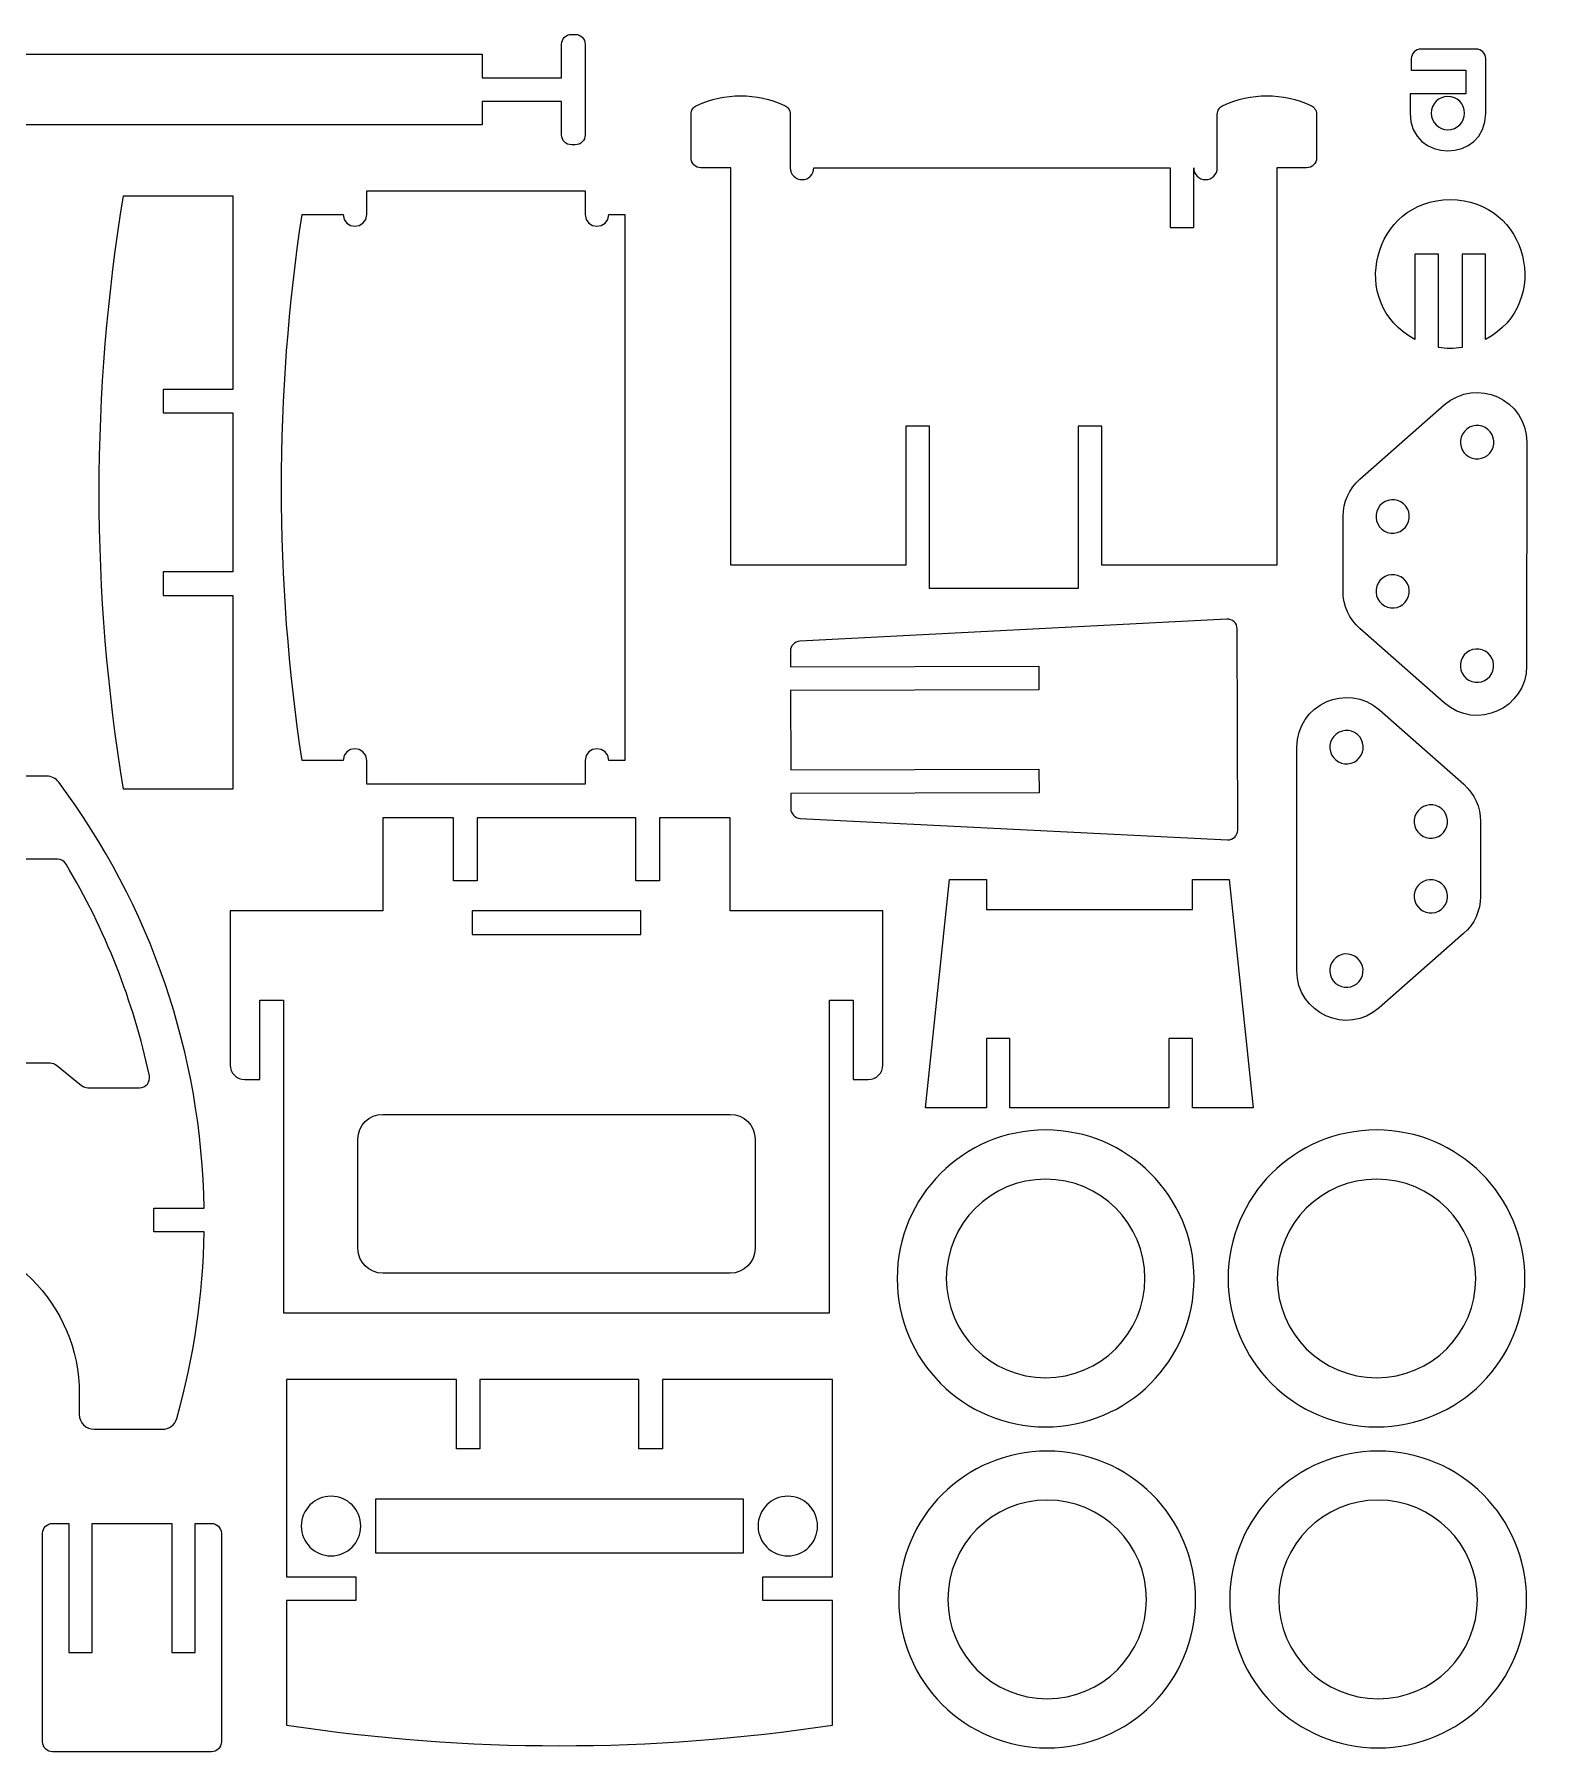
# Model space of a CAD drawing. Header units: inches. Extents: x 6 to 688, y -141 to 530.
# Drawn here: x 364 to 679.7, y 173.1 to 530.2 of the extents above; entities that cross this region are included whole.
import ezdxf

# ---------------------------------------------------------------- set-up
doc = ezdxf.new("R2010")
doc.units = ezdxf.units.IN
doc.header["$MEASUREMENT"] = 0
doc.layers.add('Capa 1', color=7, linetype='Continuous')

msp = doc.modelspace()

# ---------------------------------------------------------------- linework, layer by layer
at = {"layer": 'Capa 1'}
for points in [[(549.2, 307.09), (554.18, 354.54), (561.84, 354.54), (561.84, 348.35), (604.65, 348.35), (604.65, 354.54), (612.31, 354.54), (617.29, 307.09), (604.65, 307.09), (604.65, 321.53), (599.75, 321.53), (599.75, 307.09), (566.74, 307.09), (566.74, 321.53), (561.84, 321.53), (561.84, 307.09), (549.2, 307.09)], [(454.97, 343.17), (490.05, 343.17), (490.05, 348.07), (454.97, 348.07), (454.97, 343.17)], [(434.95, 214.56), (434.95, 225.91), (511.29, 225.91), (511.29, 214.56), (434.95, 214.56)]]:
    msp.add_lwpolyline(points, dxfattribs=at)
for points, knots in [([(345.02, 516.24), (345.02, 516.24), (345.02, 511.34), (345.02, 511.34), (345.02, 511.34), (457.06, 511.34), (457.06, 511.34), (457.06, 511.34), (457.06, 516.24), (457.06, 516.24), (457.06, 516.24), (473.57, 516.24), (473.57, 516.24), (473.57, 516.24), (473.57, 509.27), (473.57, 509.27), (473.57, 508.13), (474.49, 507.21), (475.63, 507.21), (475.63, 507.21), (476.4, 507.21), (476.4, 507.21), (477.54, 507.21), (478.47, 508.13), (478.47, 509.27), (478.47, 509.27), (478.47, 518.69), (478.47, 518.69), (478.47, 518.69), (478.47, 528.1), (478.47, 528.1), (478.47, 529.24), (477.54, 530.16), (476.4, 530.16), (476.4, 530.16), (475.63, 530.16), (475.63, 530.16), (474.49, 530.16), (473.57, 529.24), (473.57, 528.1), (473.57, 528.1), (473.57, 521.14), (473.57, 521.14), (473.57, 521.14), (457.06, 521.14), (457.06, 521.14), (457.06, 521.14), (457.06, 526.04), (457.06, 526.04), (457.06, 526.04), (345.02, 526.04), (345.02, 526.04), (345.02, 526.04), (345.02, 521.14), (345.02, 521.14), (345.02, 521.14), (328.51, 521.14), (328.51, 521.14), (328.51, 521.14), (328.51, 528.1), (328.51, 528.1), (328.51, 529.24), (327.59, 530.16), (326.45, 530.16), (326.45, 530.16), (325.68, 530.16), (325.68, 530.16), (324.54, 530.16), (323.61, 529.24), (323.61, 528.1), (323.61, 528.1), (323.61, 518.69), (323.61, 518.69), (323.61, 518.69), (323.61, 509.27), (323.61, 509.27), (323.61, 508.13), (324.54, 507.21), (325.68, 507.21), (325.68, 507.21), (326.45, 507.21), (326.45, 507.21), (327.59, 507.21), (328.51, 508.13), (328.51, 509.27), (328.51, 509.27), (328.51, 516.24), (328.51, 516.24), (328.51, 516.24), (345.02, 516.24), (345.02, 516.24)], [0, 0, 0, 0, 1, 1, 1, 2, 2, 2, 3, 3, 3, 4, 4, 4, 5, 5, 5, 6, 6, 6, 7, 7, 7, 8, 8, 8, 9, 9, 9, 10, 10, 10, 11, 11, 11, 12, 12, 12, 13, 13, 13, 14, 14, 14, 15, 15, 15, 16, 16, 16, 17, 17, 17, 18, 18, 18, 19, 19, 19, 20, 20, 20, 21, 21, 21, 22, 22, 22, 23, 23, 23, 24, 24, 24, 25, 25, 25, 26, 26, 26, 27, 27, 27, 28, 28, 28, 29, 29, 29, 30, 30, 30, 30]), ([(649.88, 513.82), (649.88, 513.82), (649.88, 517.82), (649.88, 517.82), (649.88, 517.82), (661.49, 517.82), (661.49, 517.82), (661.49, 517.82), (661.49, 522.72), (661.49, 522.72), (661.49, 522.72), (650.13, 522.72), (650.13, 522.72), (650.13, 522.72), (650.13, 525.05), (650.13, 525.05), (650.13, 526.19), (651.05, 527.12), (652.19, 527.12), (652.19, 527.12), (663.55, 527.12), (663.55, 527.12), (664.69, 527.12), (665.62, 526.19), (665.62, 525.05), (665.62, 525.05), (665.62, 513.82), (665.62, 513.82), (665.62, 503.33), (649.88, 503.33), (649.88, 513.82)], [0, 0, 0, 0, 1, 1, 1, 2, 2, 2, 3, 3, 3, 4, 4, 4, 5, 5, 5, 6, 6, 6, 7, 7, 7, 8, 8, 8, 9, 9, 9, 10, 10, 10, 10]), ([(604.92, 502.44), (604.92, 502.44), (604.92, 490.06), (604.92, 490.06), (604.92, 490.06), (600.02, 490.06), (600.02, 490.06), (600.02, 490.06), (600.02, 502.44), (600.02, 502.44), (600.02, 502.44), (526, 502.44), (526, 502.44), (526, 501.08), (524.9, 499.99), (523.55, 499.99), (522.2, 499.99), (521.1, 501.08), (521.1, 502.44), (521.1, 502.44), (521.1, 513.53), (521.1, 513.53), (521.1, 514.34), (520.63, 515.08), (519.89, 515.41), (514.1, 518.05), (507.46, 518.05), (501.67, 515.41), (500.94, 515.08), (500.47, 514.34), (500.47, 513.53), (500.47, 513.53), (500.47, 504.5), (500.47, 504.5), (500.47, 503.36), (501.39, 502.44), (502.53, 502.44), (502.53, 502.44), (508.72, 502.44), (508.72, 502.44), (508.72, 502.44), (508.72, 419.9), (508.72, 419.9), (508.72, 419.9), (545.09, 419.9), (545.09, 419.9), (545.09, 419.9), (545.09, 448.79), (545.09, 448.79), (545.09, 448.79), (549.99, 448.79), (549.99, 448.79), (549.99, 448.79), (549.99, 415), (549.99, 415), (549.99, 415), (580.94, 415), (580.94, 415), (580.94, 415), (580.94, 448.79), (580.94, 448.79), (580.94, 448.79), (585.84, 448.79), (585.84, 448.79), (585.84, 448.79), (585.84, 419.9), (585.84, 419.9), (585.84, 419.9), (622.2, 419.9), (622.2, 419.9), (622.2, 419.9), (622.2, 502.44), (622.2, 502.44), (622.2, 502.44), (628.39, 502.44), (628.39, 502.44), (629.53, 502.44), (630.46, 503.36), (630.46, 504.5), (630.46, 504.5), (630.46, 513.53), (630.46, 513.53), (630.46, 514.34), (629.98, 515.08), (629.25, 515.41), (623.46, 518.05), (616.82, 518.05), (611.03, 515.41), (610.3, 515.08), (609.82, 514.34), (609.82, 513.53), (609.82, 513.53), (609.82, 502.44), (609.82, 502.44), (609.82, 501.08), (608.73, 499.99), (607.37, 499.99), (606.02, 499.99), (604.92, 501.08), (604.92, 502.44)], [0, 0, 0, 0, 1, 1, 1, 2, 2, 2, 3, 3, 3, 4, 4, 4, 5, 5, 5, 6, 6, 6, 7, 7, 7, 8, 8, 8, 9, 9, 9, 10, 10, 10, 11, 11, 11, 12, 12, 12, 13, 13, 13, 14, 14, 14, 15, 15, 15, 16, 16, 16, 17, 17, 17, 18, 18, 18, 19, 19, 19, 20, 20, 20, 21, 21, 21, 22, 22, 22, 23, 23, 23, 24, 24, 24, 25, 25, 25, 26, 26, 26, 27, 27, 27, 28, 28, 28, 29, 29, 29, 30, 30, 30, 31, 31, 31, 32, 32, 32, 33, 33, 33, 33]), ([(661.21, 513.82), (661.21, 511.9), (659.66, 510.35), (657.75, 510.35), (655.84, 510.35), (654.28, 511.9), (654.28, 513.82), (654.28, 515.73), (655.84, 517.28), (657.75, 517.28), (659.66, 517.28), (661.21, 515.73), (661.21, 513.82)], [0, 0, 0, 0, 1, 1, 1, 2, 2, 2, 3, 3, 3, 4, 4, 4, 4]), ([(382.56, 373.35), (382.56, 373.35), (405.25, 373.35), (405.25, 373.35), (405.25, 373.35), (405.25, 413.58), (405.25, 413.58), (405.25, 413.58), (390.81, 413.58), (390.81, 413.58), (390.81, 413.58), (390.81, 418.48), (390.81, 418.48), (390.81, 418.48), (405.25, 418.48), (405.25, 418.48), (405.25, 418.48), (405.25, 451.5), (405.25, 451.5), (405.25, 451.5), (390.81, 451.5), (390.81, 451.5), (390.81, 451.5), (390.81, 456.4), (390.81, 456.4), (390.81, 456.4), (405.25, 456.4), (405.25, 456.4), (405.25, 456.4), (405.25, 496.63), (405.25, 496.63), (405.25, 496.63), (382.56, 496.63), (382.56, 496.63), (375.78, 455.82), (375.78, 414.16), (382.56, 373.35)], [0, 0, 0, 0, 1, 1, 1, 2, 2, 2, 3, 3, 3, 4, 4, 4, 5, 5, 5, 6, 6, 6, 7, 7, 7, 8, 8, 8, 9, 9, 9, 10, 10, 10, 11, 11, 11, 12, 12, 12, 12]), ([(419.66, 379.26), (419.66, 379.26), (428.17, 379.26), (428.17, 379.26), (428.17, 382.53), (433.07, 382.53), (433.07, 379.26), (433.07, 379.26), (433.07, 374.36), (433.07, 374.36), (433.07, 374.36), (478.47, 374.36), (478.47, 374.36), (478.47, 374.36), (478.47, 379.26), (478.47, 379.26), (478.47, 382.53), (483.37, 382.53), (483.37, 379.26), (483.37, 379.26), (486.72, 379.26), (486.72, 379.26), (486.72, 379.26), (486.72, 492.75), (486.72, 492.75), (486.72, 492.75), (483.37, 492.75), (483.37, 492.75), (483.37, 489.48), (478.47, 489.48), (478.47, 492.75), (478.47, 492.75), (478.47, 497.65), (478.47, 497.65), (478.47, 497.65), (433.07, 497.65), (433.07, 497.65), (433.07, 497.65), (433.07, 492.75), (433.07, 492.75), (433.07, 489.48), (428.17, 489.48), (428.17, 492.75), (428.17, 492.75), (419.66, 492.75), (419.66, 492.75), (413.93, 455.14), (413.93, 416.88), (419.66, 379.26)], [0, 0, 0, 0, 1, 1, 1, 2, 2, 2, 3, 3, 3, 4, 4, 4, 5, 5, 5, 6, 6, 6, 7, 7, 7, 8, 8, 8, 9, 9, 9, 10, 10, 10, 11, 11, 11, 12, 12, 12, 13, 13, 13, 14, 14, 14, 15, 15, 15, 16, 16, 16, 16]), ([(650.88, 466.75), (650.88, 466.75), (650.88, 484.49), (650.88, 484.49), (650.88, 484.49), (655.78, 484.49), (655.78, 484.49), (655.78, 484.49), (655.78, 465.09), (655.78, 465.09), (657.4, 464.83), (659.05, 464.83), (660.68, 465.09), (660.68, 465.09), (660.68, 484.49), (660.68, 484.49), (660.68, 484.49), (665.58, 484.49), (665.58, 484.49), (665.58, 484.49), (665.58, 466.75), (665.58, 466.75), (679.72, 474.38), (674.3, 495.84), (658.23, 495.84), (642.16, 495.84), (636.74, 474.38), (650.88, 466.75)], [0, 0, 0, 0, 1, 1, 1, 2, 2, 2, 3, 3, 3, 4, 4, 4, 5, 5, 5, 6, 6, 6, 7, 7, 7, 8, 8, 8, 9, 9, 9, 9]), ([(657, 453.17), (657, 453.17), (639.46, 437.74), (639.46, 437.74), (637.23, 435.78), (635.96, 432.96), (635.96, 430), (635.96, 430), (635.95, 414.45), (635.95, 414.45), (635.95, 411.49), (637.22, 408.66), (639.44, 406.71), (639.44, 406.71), (656.98, 391.26), (656.98, 391.26), (663.64, 385.39), (674.11, 390.11), (674.11, 398.99), (674.11, 398.99), (674.13, 445.42), (674.13, 445.42), (674.14, 454.3), (663.67, 459.03), (657, 453.17)], [0, 0, 0, 0, 1, 1, 1, 2, 2, 2, 3, 3, 3, 4, 4, 4, 5, 5, 5, 6, 6, 6, 7, 7, 7, 8, 8, 8, 8]), ([(661.57, 442.78), (660.11, 444.02), (659.94, 446.21), (661.18, 447.67), (662.42, 449.13), (664.61, 449.3), (666.06, 448.06), (667.52, 446.82), (667.7, 444.64), (666.46, 443.18), (665.22, 441.72), (663.03, 441.54), (661.57, 442.78)], [0, 0, 0, 0, 1, 1, 1, 2, 2, 2, 3, 3, 3, 4, 4, 4, 4]), ([(644.03, 427.35), (642.57, 428.59), (642.39, 430.78), (643.63, 432.24), (644.87, 433.7), (647.06, 433.87), (648.52, 432.63), (649.97, 431.39), (650.15, 429.2), (648.91, 427.75), (647.67, 426.29), (645.48, 426.11), (644.03, 427.35)], [0, 0, 0, 0, 1, 1, 1, 2, 2, 2, 3, 3, 3, 4, 4, 4, 4]), ([(644.02, 411.81), (642.56, 413.05), (642.39, 415.23), (643.63, 416.69), (644.87, 418.15), (647.05, 418.33), (648.51, 417.08), (649.97, 415.84), (650.14, 413.66), (648.9, 412.2), (647.66, 410.74), (645.48, 410.57), (644.02, 411.81)], [0, 0, 0, 0, 1, 1, 1, 2, 2, 2, 3, 3, 3, 4, 4, 4, 4]), ([(523.07, 404.06), (523.07, 404.06), (611.83, 408.67), (611.83, 408.67), (612.98, 408.73), (613.95, 407.82), (613.96, 406.66), (613.96, 406.66), (614.07, 364.84), (614.07, 364.84), (614.07, 363.68), (613.1, 362.75), (611.95, 362.81), (611.95, 362.81), (523.16, 367.27), (523.16, 367.27), (522.07, 367.32), (521.21, 368.23), (521.2, 369.32), (521.2, 369.32), (521.2, 372.43), (521.2, 372.43), (521.2, 372.43), (572.78, 372.56), (572.78, 372.56), (572.78, 372.56), (572.77, 377.47), (572.77, 377.47), (572.77, 377.47), (521.18, 377.33), (521.18, 377.33), (521.18, 377.33), (521.14, 393.83), (521.14, 393.83), (521.14, 393.83), (572.72, 393.97), (572.72, 393.97), (572.72, 393.97), (572.71, 398.87), (572.71, 398.87), (572.71, 398.87), (521.13, 398.74), (521.13, 398.74), (521.13, 398.74), (521.12, 402), (521.12, 402), (521.11, 403.1), (521.97, 404), (523.07, 404.06)], [0, 0, 0, 0, 1, 1, 1, 2, 2, 2, 3, 3, 3, 4, 4, 4, 5, 5, 5, 6, 6, 6, 7, 7, 7, 8, 8, 8, 9, 9, 9, 10, 10, 10, 11, 11, 11, 12, 12, 12, 13, 13, 13, 14, 14, 14, 15, 15, 15, 16, 16, 16, 16]), ([(661.55, 396.36), (660.09, 397.6), (659.92, 399.79), (661.16, 401.24), (662.4, 402.7), (664.58, 402.88), (666.04, 401.64), (667.5, 400.4), (667.68, 398.21), (666.43, 396.75), (665.19, 395.3), (663.01, 395.12), (661.55, 396.36)], [0, 0, 0, 0, 1, 1, 1, 2, 2, 2, 3, 3, 3, 4, 4, 4, 4]), ([(643.47, 327.89), (643.47, 327.89), (661.02, 343.32), (661.02, 343.32), (663.24, 345.27), (664.52, 348.09), (664.52, 351.06), (664.52, 351.06), (664.53, 366.61), (664.53, 366.61), (664.53, 369.57), (663.26, 372.39), (661.03, 374.35), (661.03, 374.35), (643.5, 389.8), (643.5, 389.8), (636.84, 395.67), (626.37, 390.94), (626.37, 382.06), (626.37, 382.06), (626.34, 335.64), (626.34, 335.64), (626.34, 326.76), (636.81, 322.02), (643.47, 327.89)], [0, 0, 0, 0, 1, 1, 1, 2, 2, 2, 3, 3, 3, 4, 4, 4, 5, 5, 5, 6, 6, 6, 7, 7, 7, 8, 8, 8, 8]), ([(638.93, 384.7), (640.39, 383.46), (640.56, 381.27), (639.32, 379.81), (638.08, 378.35), (635.89, 378.18), (634.44, 379.42), (632.98, 380.66), (632.8, 382.85), (634.04, 384.3), (635.28, 385.76), (637.47, 385.94), (638.93, 384.7)], [0, 0, 0, 0, 1, 1, 1, 2, 2, 2, 3, 3, 3, 4, 4, 4, 4]), ([(324.05, 281.38), (324.05, 281.38), (308.38, 281.38), (308.38, 281.38), (308.38, 281.38), (308.38, 304.08), (308.38, 304.08), (308.38, 304.08), (303.48, 304.08), (303.48, 304.08), (303.48, 304.08), (303.48, 281.38), (303.48, 281.38), (303.48, 281.38), (300.39, 281.38), (300.39, 281.38), (298.68, 281.38), (297.29, 282.77), (297.29, 284.48), (297.29, 284.48), (297.29, 308.55), (297.29, 308.55), (297.29, 309.05), (297.47, 309.53), (297.8, 309.9), (297.8, 309.9), (302.98, 315.88), (302.98, 315.88), (303.3, 316.25), (303.48, 316.73), (303.48, 317.23), (303.48, 317.23), (303.48, 372.94), (303.48, 372.94), (303.48, 374.65), (304.87, 376.04), (306.58, 376.04), (306.58, 376.04), (366.6, 376.04), (366.6, 376.04), (367.58, 376.04), (368.5, 375.58), (369.08, 374.8), (388.21, 349.2), (398.78, 318.23), (399.3, 286.28), (399.3, 286.28), (388.85, 286.28), (388.85, 286.28), (388.85, 286.28), (388.85, 281.38), (388.85, 281.38), (388.85, 281.38), (399.3, 281.38), (399.3, 281.38), (399.08, 268.26), (397.17, 255.22), (393.61, 242.58), (393.23, 241.25), (392.01, 240.33), (390.63, 240.33), (390.63, 240.33), (376.44, 240.33), (376.44, 240.33), (374.74, 240.33), (373.35, 241.71), (373.35, 243.42), (373.35, 243.42), (373.35, 247.74), (373.35, 247.74), (373.35, 266.32), (358.29, 281.38), (339.71, 281.38), (339.71, 281.38), (324.05, 281.38), (324.05, 281.38)], [0, 0, 0, 0, 1, 1, 1, 2, 2, 2, 3, 3, 3, 4, 4, 4, 5, 5, 5, 6, 6, 6, 7, 7, 7, 8, 8, 8, 9, 9, 9, 10, 10, 10, 11, 11, 11, 12, 12, 12, 13, 13, 13, 14, 14, 14, 15, 15, 15, 16, 16, 16, 17, 17, 17, 18, 18, 18, 19, 19, 19, 20, 20, 20, 21, 21, 21, 22, 22, 22, 23, 23, 23, 24, 24, 24, 25, 25, 25, 25]), ([(656.46, 369.25), (657.92, 368.01), (658.09, 365.82), (656.85, 364.36), (655.61, 362.91), (653.43, 362.73), (651.97, 363.97), (650.51, 365.21), (650.33, 367.4), (651.57, 368.86), (652.81, 370.31), (655, 370.49), (656.46, 369.25)], [0, 0, 0, 0, 1, 1, 1, 2, 2, 2, 3, 3, 3, 4, 4, 4, 4]), ([(415.77, 264.5), (415.77, 264.5), (415.77, 329.5), (415.77, 329.5), (415.77, 329.5), (410.87, 329.5), (410.87, 329.5), (410.87, 329.5), (410.87, 312.99), (410.87, 312.99), (410.87, 312.99), (407.77, 312.99), (407.77, 312.99), (406.06, 312.99), (404.68, 314.38), (404.68, 316.09), (404.68, 316.09), (404.68, 348.07), (404.68, 348.07), (404.68, 348.07), (436.4, 348.07), (436.4, 348.07), (436.4, 348.07), (436.4, 367.41), (436.4, 367.41), (436.4, 367.41), (451.1, 367.41), (451.1, 367.41), (451.1, 367.41), (451.1, 354.26), (451.1, 354.26), (451.1, 354.26), (456, 354.26), (456, 354.26), (456, 354.26), (456, 367.41), (456, 367.41), (456, 367.41), (489.02, 367.41), (489.02, 367.41), (489.02, 367.41), (489.02, 354.26), (489.02, 354.26), (489.02, 354.26), (493.92, 354.26), (493.92, 354.26), (493.92, 354.26), (493.92, 367.41), (493.92, 367.41), (493.92, 367.41), (508.62, 367.41), (508.62, 367.41), (508.62, 367.41), (508.62, 348.07), (508.62, 348.07), (508.62, 348.07), (540.34, 348.07), (540.34, 348.07), (540.34, 348.07), (540.34, 316.09), (540.34, 316.09), (540.34, 314.38), (538.96, 312.99), (537.25, 312.99), (537.25, 312.99), (534.15, 312.99), (534.15, 312.99), (534.15, 312.99), (534.15, 329.5), (534.15, 329.5), (534.15, 329.5), (529.25, 329.5), (529.25, 329.5), (529.25, 329.5), (529.25, 264.5), (529.25, 264.5), (529.25, 264.5), (415.77, 264.5), (415.77, 264.5)], [0, 0, 0, 0, 1, 1, 1, 2, 2, 2, 3, 3, 3, 4, 4, 4, 5, 5, 5, 6, 6, 6, 7, 7, 7, 8, 8, 8, 9, 9, 9, 10, 10, 10, 11, 11, 11, 12, 12, 12, 13, 13, 13, 14, 14, 14, 15, 15, 15, 16, 16, 16, 17, 17, 17, 18, 18, 18, 19, 19, 19, 20, 20, 20, 21, 21, 21, 22, 22, 22, 23, 23, 23, 24, 24, 24, 25, 25, 25, 26, 26, 26, 26]), ([(385.89, 311.29), (385.89, 311.29), (375.14, 311.29), (375.14, 311.29), (374.67, 311.29), (374.21, 311.45), (373.84, 311.75), (373.84, 311.75), (368.58, 316), (368.58, 316), (368.22, 316.3), (367.76, 316.46), (367.29, 316.46), (367.29, 316.46), (333.59, 316.46), (333.59, 316.46), (332.45, 316.46), (331.53, 317.38), (331.53, 318.52), (331.53, 318.52), (331.53, 356.69), (331.53, 356.69), (331.53, 357.83), (332.45, 358.76), (333.59, 358.76), (333.59, 358.76), (368.82, 358.76), (368.82, 358.76), (369.55, 358.76), (370.22, 358.38), (370.59, 357.76), (378.75, 344.15), (384.6, 329.3), (387.91, 313.78), (388.18, 312.5), (387.2, 311.29), (385.89, 311.29)], [0, 0, 0, 0, 1, 1, 1, 2, 2, 2, 3, 3, 3, 4, 4, 4, 5, 5, 5, 6, 6, 6, 7, 7, 7, 8, 8, 8, 9, 9, 9, 10, 10, 10, 11, 11, 11, 12, 12, 12, 12]), ([(656.45, 353.7), (657.91, 352.46), (658.09, 350.27), (656.85, 348.82), (655.6, 347.36), (653.42, 347.18), (651.96, 348.42), (650.5, 349.66), (650.33, 351.85), (651.57, 353.31), (652.81, 354.77), (654.99, 354.94), (656.45, 353.7)], [0, 0, 0, 0, 1, 1, 1, 2, 2, 2, 3, 3, 3, 4, 4, 4, 4]), ([(638.91, 338.27), (640.36, 337.03), (640.54, 334.84), (639.3, 333.39), (638.06, 331.93), (635.87, 331.75), (634.41, 332.99), (632.96, 334.23), (632.78, 336.42), (634.02, 337.88), (635.26, 339.34), (637.45, 339.51), (638.91, 338.27)], [0, 0, 0, 0, 1, 1, 1, 2, 2, 2, 3, 3, 3, 4, 4, 4, 4]), ([(436.4, 272.76), (436.4, 272.76), (508.62, 272.76), (508.62, 272.76), (511.47, 272.76), (513.78, 275.07), (513.78, 277.91), (513.78, 277.91), (513.78, 300.61), (513.78, 300.61), (513.78, 303.46), (511.47, 305.77), (508.62, 305.77), (508.62, 305.77), (436.4, 305.77), (436.4, 305.77), (433.55, 305.77), (431.24, 303.46), (431.24, 300.61), (431.24, 300.61), (431.24, 277.91), (431.24, 277.91), (431.24, 275.07), (433.55, 272.76), (436.4, 272.76)], [0, 0, 0, 0, 1, 1, 1, 2, 2, 2, 3, 3, 3, 4, 4, 4, 5, 5, 5, 6, 6, 6, 7, 7, 7, 8, 8, 8, 8]), ([(605, 271.67), (605, 254.63), (591.19, 240.82), (574.15, 240.82), (557.11, 240.82), (543.3, 254.63), (543.3, 271.67), (543.3, 288.71), (557.11, 302.52), (574.15, 302.52), (591.19, 302.52), (605, 288.71), (605, 271.67)], [0, 0, 0, 0, 1, 1, 1, 2, 2, 2, 3, 3, 3, 4, 4, 4, 4]), ([(673.76, 271.67), (673.76, 254.63), (659.95, 240.82), (642.92, 240.82), (625.88, 240.82), (612.07, 254.63), (612.07, 271.67), (612.07, 288.71), (625.88, 302.52), (642.92, 302.52), (659.95, 302.52), (673.76, 288.71), (673.76, 271.67)], [0, 0, 0, 0, 1, 1, 1, 2, 2, 2, 3, 3, 3, 4, 4, 4, 4]), ([(594.78, 271.67), (594.78, 260.27), (585.55, 251.04), (574.15, 251.04), (562.75, 251.04), (553.52, 260.27), (553.52, 271.67), (553.52, 283.07), (562.75, 292.3), (574.15, 292.3), (585.55, 292.3), (594.78, 283.07), (594.78, 271.67)], [0, 0, 0, 0, 1, 1, 1, 2, 2, 2, 3, 3, 3, 4, 4, 4, 4]), ([(663.55, 271.67), (663.55, 260.27), (654.31, 251.04), (642.92, 251.04), (631.52, 251.04), (622.28, 260.27), (622.28, 271.67), (622.28, 283.07), (631.52, 292.3), (642.92, 292.3), (654.31, 292.3), (663.55, 283.07), (663.55, 271.67)], [0, 0, 0, 0, 1, 1, 1, 2, 2, 2, 3, 3, 3, 4, 4, 4, 4]), ([(416.38, 178.88), (416.38, 178.88), (416.38, 204.76), (416.38, 204.76), (416.38, 204.76), (430.82, 204.76), (430.82, 204.76), (430.82, 204.76), (430.82, 209.66), (430.82, 209.66), (430.82, 209.66), (416.38, 209.66), (416.38, 209.66), (416.38, 209.66), (416.38, 250.71), (416.38, 250.71), (416.38, 250.71), (451.71, 250.71), (451.71, 250.71), (451.71, 250.71), (451.71, 236.27), (451.71, 236.27), (451.71, 236.27), (456.61, 236.27), (456.61, 236.27), (456.61, 236.27), (456.61, 250.71), (456.61, 250.71), (456.61, 250.71), (489.63, 250.71), (489.63, 250.71), (489.63, 250.71), (489.63, 236.27), (489.63, 236.27), (489.63, 236.27), (494.53, 236.27), (494.53, 236.27), (494.53, 236.27), (494.53, 250.71), (494.53, 250.71), (494.53, 250.71), (529.86, 250.71), (529.86, 250.71), (529.86, 250.71), (529.86, 209.66), (529.86, 209.66), (529.86, 209.66), (515.42, 209.66), (515.42, 209.66), (515.42, 209.66), (515.42, 204.76), (515.42, 204.76), (515.42, 204.76), (529.86, 204.76), (529.86, 204.76), (529.86, 204.76), (529.86, 178.88), (529.86, 178.88), (492.25, 173.15), (453.99, 173.15), (416.38, 178.88)], [0, 0, 0, 0, 1, 1, 1, 2, 2, 2, 3, 3, 3, 4, 4, 4, 5, 5, 5, 6, 6, 6, 7, 7, 7, 8, 8, 8, 9, 9, 9, 10, 10, 10, 11, 11, 11, 12, 12, 12, 13, 13, 13, 14, 14, 14, 15, 15, 15, 16, 16, 16, 17, 17, 17, 18, 18, 18, 19, 19, 19, 20, 20, 20, 20]), ([(605.32, 204.97), (605.32, 187.94), (591.51, 174.13), (574.48, 174.13), (557.44, 174.13), (543.63, 187.94), (543.63, 204.97), (543.63, 222.01), (557.44, 235.82), (574.48, 235.82), (591.51, 235.82), (605.32, 222.01), (605.32, 204.97)], [0, 0, 0, 0, 1, 1, 1, 2, 2, 2, 3, 3, 3, 4, 4, 4, 4]), ([(674.09, 204.97), (674.09, 187.94), (660.28, 174.13), (643.24, 174.13), (626.21, 174.13), (612.4, 187.94), (612.4, 204.97), (612.4, 222.01), (626.21, 235.82), (643.24, 235.82), (660.28, 235.82), (674.09, 222.01), (674.09, 204.97)], [0, 0, 0, 0, 1, 1, 1, 2, 2, 2, 3, 3, 3, 4, 4, 4, 4]), ([(431.85, 220.23), (431.85, 216.81), (429.08, 214.04), (425.66, 214.04), (422.25, 214.04), (419.47, 216.81), (419.47, 220.23), (419.47, 223.65), (422.25, 226.42), (425.66, 226.42), (429.08, 226.42), (431.85, 223.65), (431.85, 220.23)], [0, 0, 0, 0, 1, 1, 1, 2, 2, 2, 3, 3, 3, 4, 4, 4, 4]), ([(526.77, 220.23), (526.77, 216.81), (524, 214.04), (520.58, 214.04), (517.16, 214.04), (514.39, 216.81), (514.39, 220.23), (514.39, 223.65), (517.16, 226.42), (520.58, 226.42), (524, 226.42), (526.77, 223.65), (526.77, 220.23)], [0, 0, 0, 0, 1, 1, 1, 2, 2, 2, 3, 3, 3, 4, 4, 4, 4]), ([(595.11, 204.97), (595.11, 193.58), (585.87, 184.34), (574.48, 184.34), (563.08, 184.34), (553.84, 193.58), (553.84, 204.97), (553.84, 216.37), (563.08, 225.61), (574.48, 225.61), (585.87, 225.61), (595.11, 216.37), (595.11, 204.97)], [0, 0, 0, 0, 1, 1, 1, 2, 2, 2, 3, 3, 3, 4, 4, 4, 4]), ([(663.88, 204.97), (663.88, 193.58), (654.64, 184.34), (643.24, 184.34), (631.85, 184.34), (622.61, 193.58), (622.61, 204.97), (622.61, 216.37), (631.85, 225.61), (643.24, 225.61), (654.64, 225.61), (663.88, 216.37), (663.88, 204.97)], [0, 0, 0, 0, 1, 1, 1, 2, 2, 2, 3, 3, 3, 4, 4, 4, 4]), ([(367.8, 173.32), (367.8, 173.32), (400.81, 173.32), (400.81, 173.32), (401.95, 173.32), (402.87, 174.25), (402.87, 175.39), (402.87, 175.39), (402.87, 218.72), (402.87, 218.72), (402.87, 219.86), (401.95, 220.78), (400.81, 220.78), (400.81, 220.78), (397.46, 220.78), (397.46, 220.78), (397.46, 220.78), (397.46, 193.96), (397.46, 193.96), (397.46, 193.96), (392.56, 193.96), (392.56, 193.96), (392.56, 193.96), (392.56, 220.78), (392.56, 220.78), (392.56, 220.78), (376.05, 220.78), (376.05, 220.78), (376.05, 220.78), (376.05, 193.96), (376.05, 193.96), (376.05, 193.96), (371.15, 193.96), (371.15, 193.96), (371.15, 193.96), (371.15, 220.78), (371.15, 220.78), (371.15, 220.78), (367.8, 220.78), (367.8, 220.78), (366.66, 220.78), (365.73, 219.86), (365.73, 218.72), (365.73, 218.72), (365.73, 175.39), (365.73, 175.39), (365.73, 174.25), (366.66, 173.32), (367.8, 173.32)], [0, 0, 0, 0, 1, 1, 1, 2, 2, 2, 3, 3, 3, 4, 4, 4, 5, 5, 5, 6, 6, 6, 7, 7, 7, 8, 8, 8, 9, 9, 9, 10, 10, 10, 11, 11, 11, 12, 12, 12, 13, 13, 13, 14, 14, 14, 15, 15, 15, 16, 16, 16, 16])]:
    msp.add_open_spline(points, degree=3, knots=knots, dxfattribs=at)

doc.saveas('drawing.dxf')
